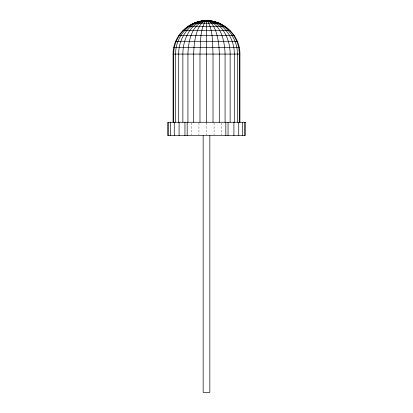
<?xml version="1.0" encoding="UTF-8"?>
<svg xmlns="http://www.w3.org/2000/svg" width="413" height="413" viewBox="0 0 413 413"><rect width="100%" height="100%" fill="white"/><g stroke="black" fill="none" stroke-linecap="round" stroke-linejoin="round"><path stroke-width="0.31" stroke-dasharray="2.06 1.55" d="M221.337 122.904L221.337 134.999M214.063 122.904L214.063 134.999M206.5 122.904L206.5 134.999M198.937 122.904L198.937 134.999M191.663 122.904L191.663 134.999"/><path stroke-width="0.62" d="M173.073 122.263L173.073 54.077C172.804 36.199 188.627 20.382 206.5 20.65C224.373 20.382 240.196 36.199 239.927 54.077L239.927 122.263M239.282 122.263L239.282 54.077C239.581 36.447 224.274 20.418 206.5 20.65L205.23 21.29C199.763 31.135 200.589 43.158 199.98 54.077L199.98 122.263M237.382 122.263L237.382 54.077C237.728 37.17 223.975 20.562 206.5 20.65C201.549 21.239 199.216 26.396 197.455 30.438C194.724 38.001 193.805 46.075 193.707 54.077L193.707 122.263M234.295 122.263L234.295 54.077C234.63 38.347 223.454 20.908 206.5 20.65C191.704 23.045 188.261 41.532 187.93 54.077L187.93 122.263M230.134 122.263L230.134 54.077C230.278 39.875 222.638 21.636 206.5 20.65C190.362 21.636 182.722 39.875 182.866 54.077L182.866 122.263M225.07 122.263L225.07 54.077C224.739 41.532 221.296 23.045 206.5 20.65C189.546 20.908 178.37 38.347 178.705 54.077L178.705 122.263M219.293 122.263L219.293 54.077C219.195 46.075 218.276 38.001 215.545 30.438C213.784 26.396 211.451 21.239 206.5 20.65C189.025 20.562 175.272 37.17 175.618 54.077L175.618 122.263M213.02 122.263L213.02 54.077C212.411 43.158 213.237 31.135 207.77 21.29L206.5 20.65C188.726 20.418 173.419 36.447 173.718 54.077L173.718 122.263M199.98 21.29L213.02 21.29M193.707 23.195L219.293 23.195M187.93 26.282L225.07 26.282M182.866 30.438L230.134 30.438M178.705 35.508L234.295 35.508M175.618 41.285L237.382 41.285M173.718 47.557L239.282 47.557M173.073 54.077L239.927 54.077M244.527 122.263L244.527 135.634M242.323 122.263L242.323 135.634M238.74 122.263L238.74 135.634M233.918 122.263L233.918 135.634M228.043 122.263L228.043 135.634M225.823 122.263L225.823 135.634M209.84 135.634L209.84 392.35L203.16 392.35L203.16 135.634M206.5 20.65L206.5 122.263M187.177 122.263L187.177 135.634M184.957 122.263L184.957 135.634M179.082 122.263L179.082 135.634M174.26 122.263L174.26 135.634M170.677 122.263L170.677 135.634M168.473 122.263L168.473 135.634M245.276 122.263L167.724 122.263L167.724 135.634L245.276 135.634L245.276 122.263"/></g></svg>
